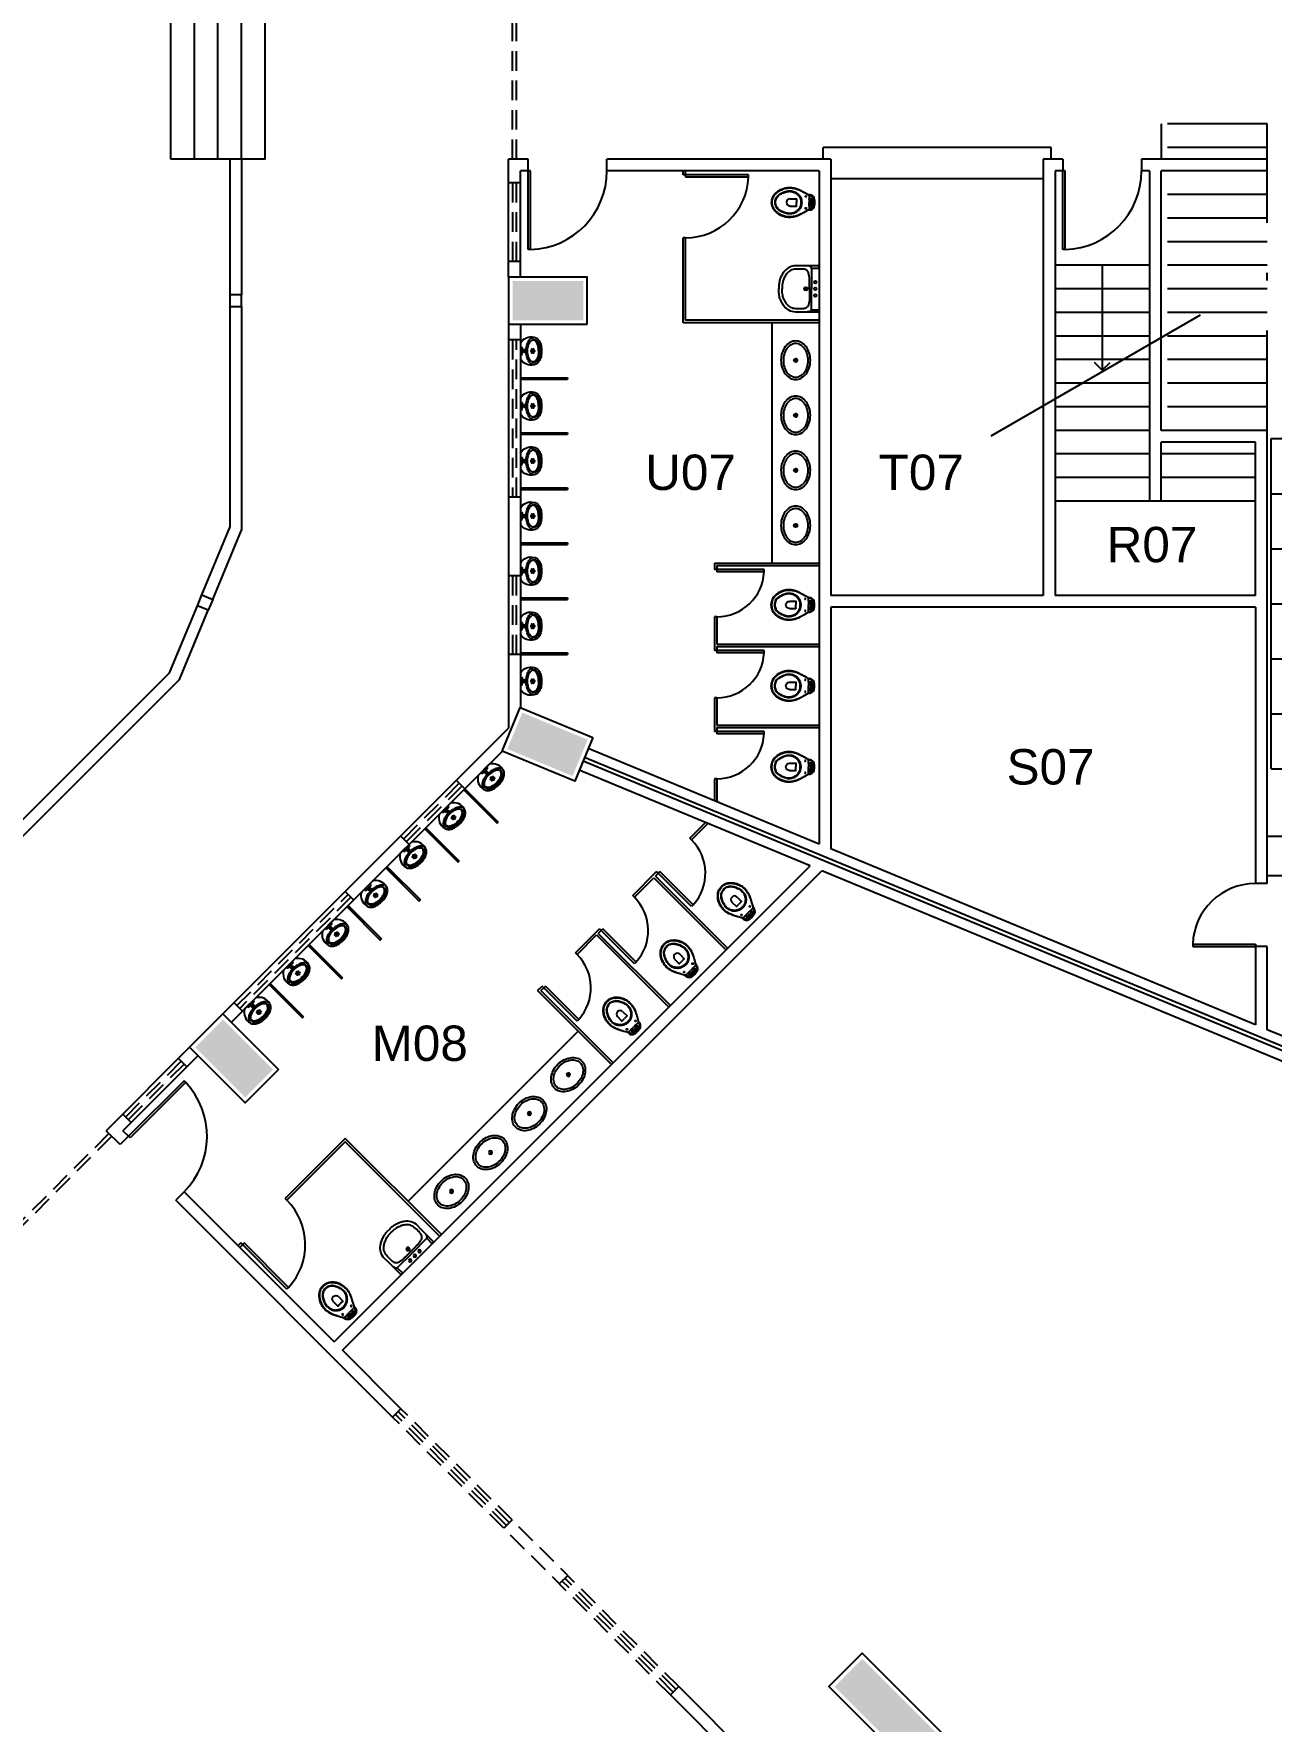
# Model space of a CAD drawing. Extents: x 308 to 539, y -42 to 210.
# Drawn here: x 457.21 to 472.95, y 109.71 to 131.17 of the extents above; entities that cross this region are included whole.
import ezdxf

# ---------------------------------------------------------------- set-up
doc = ezdxf.new("R2010")
doc.units = 0
doc.header["$LTSCALE"] = 2
doc.linetypes.add('DASHDOT2', pattern=[12.7, 6.35, -3.175, 0, -3.175])
doc.linetypes.add('HIDDEN', pattern=[0.375, 0.25, -0.125])
for name, color, linetype in [('06', 6, 'CONTINUOUS'), ('DIVISÓRIAS-ARY', 2, 'CONTINUOUS'), ('ESQUADRIA-ALTA-ARY', 7, 'HIDDEN'), ('HACHURAS-ARY', 9, 'CONTINUOUS'), ('INDICAÇÕES-ARY', 2, 'CONTINUOUS'), ('L_DECA', 7, 'CONTINUOUS'), ('MOBILIÁRIO-ARY', 7, 'CONTINUOUS'), ('PAREDE-ALTA-ARY', 1, 'CONTINUOUS'), ('PAREDE-BAIXA-ARY', 2, 'CONTINUOUS'), ('PEÇAS-SANIT-ARY', 7, 'CONTINUOUS'), ('PILARES-PRINC-ARY', 5, 'CONTINUOUS'), ('PROJ-COBERTURA-ARY', 7, 'DASHDOT2'), ('RAMPA-ARY', 2, 'CONTINUOUS'), ('RAMPA-INT-ARY', 7, 'CONTINUOUS'), ('TEXTO-PB-COR-ARY', 12, 'CONTINUOUS')]:
    doc.layers.add(name, color=color, linetype=linetype)
doc.styles.add('ARIAL', font='arial.ttf', dxfattribs={"height": 0.5})

# ---------------------------------------------------------------- blocks, each defined once
blk = doc.blocks.new('RAV10')
at = {"layer": 'L_DECA'}
blk.add_lwpolyline([(4.6, -12.9), (8.2, -12.9), (8.2, -12.9), (8.7, -13), (9.2, -13.2), (9.6, -13.5), (9.9, -14), (10.1, -14.3), (10.1, -14.3), (10.1, -14.3), (10.1, -14.3), (10.1, -14.3), (10.1, -14.3), (12.2, -18), (12.2, -18), (12.5, -18.6), (12.8, -19.1), (13.1, -19.6), (13.3, -20.1), (13.3, -20.1), (13.6, -20.6), (13.9, -21.1), (14.2, -21.5), (14.5, -22.1), (14.7, -22.6), (15, -23.1), (15.3, -23.6), (15.5, -24.1), (15.5, -24.1), (15.9, -24.8), (16.3, -25.6), (16.6, -26.3), (16.9, -27), (17.2, -27.8), (17.5, -28.6), (17.8, -29.4), (18, -30.2), (18, -30.2), (18.3, -31.4), (18.6, -32.6), (18.8, -33.9), (19, -35.2), (19.1, -36.4), (19.1, -37.7), (19.1, -39), (19, -40.3), (19, -40.3), (18.8, -41.6), (18.6, -42.9), (18.2, -44.2), (17.9, -45.5), (17.4, -46.8), (16.9, -48), (16.4, -49.3), (15.8, -50.4), (15.8, -50.4), (15.2, -51.4), (14.6, -52.3), (13.9, -53.1), (13.3, -53.9), (12.5, -54.8), (11.7, -55.5), (10.9, -56.3), (10.1, -57), (10.1, -57), (9, -57.8), (7.9, -58.5), (6.6, -59.1), (5.4, -59.6), (4.1, -60), (2.8, -60.3), (1.4, -60.4), (0, -60.5), (0, -60.5), (-1.4, -60.4), (-2.7, -60.3), (-4, -60), (-5.3, -59.6), (-6.6, -59.1), (-7.8, -58.5), (-9, -57.8), (-10.1, -57), (-10.1, -57), (-10.9, -56.3), (-11.7, -55.5), (-12.5, -54.8), (-13.2, -53.9), (-13.9, -53.1), (-14.5, -52.3), (-15.1, -51.4), (-15.7, -50.4), (-15.7, -50.4), (-16.3, -49.3), (-16.9, -48), (-17.4, -46.8), (-17.8, -45.5), (-18.2, -44.2), (-18.5, -42.9), (-18.7, -41.6), (-19, -40.3), (-19, -40.3), (-19, -39), (-19, -37.7), (-19, -36.4), (-18.9, -35.2), (-18.7, -33.9), (-18.5, -32.6), (-18.2, -31.4), (-17.9, -30.2), (-17.9, -30.2), (-17.7, -29.4), (-17.4, -28.6), (-17.1, -27.8), (-16.9, -27), (-16.6, -26.3), (-16.2, -25.6), (-15.8, -24.8), (-15.5, -24.1), (-15.5, -24.1), (-15.2, -23.6), (-15, -23.1), (-14.7, -22.6), (-14.4, -22.1), (-14.2, -21.5), (-13.9, -21.1), (-13.6, -20.6), (-13.3, -20.1), (-13.3, -20.1), (-13.1, -19.6), (-12.8, -19.1), (-12.4, -18.6), (-12.1, -18), (-10.1, -14.3), (-10.1, -14.3), (-10.1, -14.3), (-10.1, -14.3), (-10.1, -14.3), (-10.1, -14.3), (-9.8, -14), (-9.8, -14), (-9.6, -13.5), (-9.1, -13.2), (-8.6, -13), (-8.1, -12.9), (-4.5, -12.9)], dxfattribs=at)
at = {"layer": 'L_DECA', "color": 1}
for points in [[(12.2, -18), (13.3, -20.1), (13.3, -20.1), (13.6, -20.6), (13.8, -21.1), (14.1, -21.5), (14.3, -22.1), (14.5, -22.6), (14.7, -23.1), (15, -23.6), (15.2, -24.1), (15.2, -24.1), (15.5, -24.8), (15.9, -25.6), (16.2, -26.3), (16.6, -27.1), (16.9, -27.8), (17.1, -28.5), (17.4, -29.4), (17.6, -30.2), (17.6, -30.2), (17.9, -31.4), (18.1, -32.6), (18.3, -33.9), (18.5, -35.2), (18.5, -36.4), (18.5, -37.7), (18.5, -39), (18.4, -40.3), (18.4, -40.3), (18.2, -41.6), (17.9, -42.9), (17.6, -44.2), (17.2, -45.5), (16.7, -46.8), (16.2, -48), (15.6, -49.3), (15, -50.4), (15, -50.4), (14.4, -51.2), (13.9, -52), (13.3, -52.8), (12.8, -53.5), (12.2, -54.2), (11.5, -54.9), (10.9, -55.5), (10.1, -56.2), (10.1, -56.2), (9, -57.1), (7.9, -57.8), (6.6, -58.4), (5.4, -58.9), (4.1, -59.3), (2.8, -59.6), (1.4, -59.8), (0, -59.8), (0, -59.8), (-1.4, -59.8), (-2.7, -59.6), (-4.1, -59.3), (-5.3, -58.9), (-6.6, -58.4), (-7.8, -57.8), (-9, -57.1), (-10.1, -56.2), (-10.1, -56.2), (-10.8, -55.5), (-11.5, -54.9), (-12.1, -54.2), (-12.7, -53.5), (-13.3, -52.8), (-13.9, -52), (-14.4, -51.2), (-14.9, -50.4), (-14.9, -50.4), (-15.5, -49.3), (-16.1, -48), (-16.6, -46.8), (-17.1, -45.5), (-17.5, -44.2), (-17.9, -42.9), (-18.1, -41.6), (-18.3, -40.3), (-18.3, -40.3), (-18.4, -39.1), (-18.5, -37.7), (-18.5, -36.4), (-18.4, -35.2), (-18.2, -33.9), (-18, -32.6), (-17.8, -31.4), (-17.5, -30.2), (-17.5, -30.2), (-17.3, -29.4), (-17, -28.6), (-16.8, -27.8), (-16.5, -27.1), (-16.2, -26.3), (-15.8, -25.6), (-15.5, -24.8), (-15.2, -24.1), (-15.2, -24.1), (-15, -23.6), (-14.7, -23.1), (-14.5, -22.6), (-14.2, -22.1), (-14, -21.5), (-13.7, -21.1), (-13.5, -20.6), (-13.2, -20.1), (-12.1, -18)], [(-7.7, -9.4), (-8.1, -10.1), (-8.5, -10.8), (-8.6, -11.4), (-8.8, -12.2), (-8.8, -13.1)], [(-5.1, -12.9), (-5.1, -9.7), (-5.1, -7.8), (-5.1, -7.8), (-5.2, -7.6), (-5.3, -7.5), (-5.5, -7.4), (-5.9, -7.6), (-5.9, -7.6), (-6.4, -8), (-7.1, -8.6), (-7.7, -9.4)], [(5.1, -9.3), (5, -8.9), (4.6, -8.3), (3.9, -7.8), (3.1, -7.7), (0, -7.7), (-3.1, -7.7), (-3.1, -7.7), (-3.9, -7.8), (-4.5, -8.3), (-5, -8.9), (-5.1, -9.7)], [(4.6, -12.9), (4.6, -12.9), (4.2, -12.9), (3.9, -12.6), (3.6, -12.4), (3.6, -12), (3.6, -10.7), (3.6, -10.7), (3.6, -10.5), (3.6, -10.4), (3.7, -10.2), (3.9, -10.1), (3.9, -10.1), (3.9, -9.9), (3.9, -9.7), (3.8, -9.5), (3.6, -9.4), (0, -9.4), (-3.5, -9.4), (-3.5, -9.4), (-3.7, -9.5), (-3.9, -9.7), (-3.9, -9.9), (-3.8, -10.1), (-3.8, -10.1), (-3.6, -10.2), (-3.6, -10.4), (-3.5, -10.5), (-3.5, -10.7), (-3.5, -12), (-3.5, -12), (-3.6, -12.4), (-3.8, -12.6), (-4.1, -12.9), (-4.5, -12.9)], [(3.7, -10.3), (0, -10.3), (-3.6, -10.3)], [(5.1, -12.9), (5.1, -9.7), (5.1, -7.8), (5.1, -7.8), (5.2, -7.6), (5.3, -7.5), (5.5, -7.4), (5.9, -7.6), (5.9, -7.6), (6.4, -8), (7.1, -8.6), (7.7, -9.4)], [(7.7, -9.4), (8.1, -10.1), (8.5, -10.8), (8.6, -11.4), (8.8, -12.2), (8.8, -13.1)], [(-12.9, -30.2), (-12.9, -30.2), (-12.4, -29.3), (-11.9, -28.4), (-11.2, -27.7), (-10.6, -26.9), (-9.9, -26.2), (-9.2, -25.6), (-8.4, -25), (-7.5, -24.4), (-6.7, -23.9), (-5.8, -23.5), (-4.9, -23.1), (-3.9, -22.8), (-3, -22.6), (-2, -22.4), (-1, -22.3), (0, -22.2), (0, -22.2), (1, -22.3), (2, -22.4), (3, -22.6), (4, -22.8), (5, -23.1), (5.8, -23.5), (6.8, -23.9), (7.6, -24.4), (8.5, -25), (9.3, -25.6), (10, -26.2), (10.6, -26.9), (11.3, -27.7), (12, -28.4), (12.5, -29.3), (13, -30.2), (13, -30.2), (13.6, -31.3), (14, -32.6), (14.3, -33.8), (14.6, -35.1), (14.7, -36.4), (14.7, -37.7), (14.7, -39), (14.4, -40.3), (14.4, -40.3), (14.2, -41.6), (13.8, -42.9), (13.4, -44.2), (12.9, -45.5), (12.4, -46.8), (11.7, -48), (11.1, -49.3), (10.4, -50.4), (10.4, -50.4), (9.4, -51.7), (8.4, -52.8), (7.2, -53.8), (5.9, -54.6), (4.5, -55.2), (3.1, -55.8), (1.5, -56.1), (0, -56.2), (0, -56.2), (-1.5, -56.1), (-3.1, -55.8), (-4.4, -55.2), (-5.8, -54.6), (-7.1, -53.8), (-8.3, -52.8), (-9.3, -51.7), (-10.3, -50.4), (-10.3, -50.4), (-11, -49.3), (-11.7, -48), (-12.3, -46.8), (-12.8, -45.5), (-13.3, -44.2), (-13.7, -42.9), (-14.1, -41.6), (-14.4, -40.3), (-14.4, -40.3), (-14.6, -39), (-14.7, -37.7), (-14.6, -36.4), (-14.5, -35.1), (-14.2, -33.8), (-13.9, -32.6), (-13.5, -31.3), (-12.9, -30.2)], [(-12, -30.2), (-12, -30.2), (-11.5, -29.4), (-11, -28.6), (-10.4, -27.9), (-9.8, -27.2), (-9.1, -26.7), (-8.5, -26.1), (-7.7, -25.5), (-6.9, -25), (-6.1, -24.6), (-5.3, -24.2), (-4.5, -23.9), (-3.6, -23.6), (-2.8, -23.4), (-1.8, -23.2), (-0.9, -23.2), (0, -23.1), (0, -23.1), (0.9, -23.2), (1.9, -23.2), (2.8, -23.4), (3.6, -23.6), (4.5, -23.9), (5.4, -24.2), (6.2, -24.6), (7, -25), (7.7, -25.5), (8.5, -26.1), (9.2, -26.7), (9.8, -27.2), (10.4, -27.9), (11, -28.6), (11.5, -29.4), (12, -30.2), (12, -30.2), (12.7, -31.3), (13.2, -32.6), (13.6, -33.8), (13.9, -35), (14.1, -36.4), (14.1, -37.7), (14.1, -39), (13.9, -40.3), (13.9, -40.3), (13.6, -41.7), (13.2, -43), (12.8, -44.3), (12.3, -45.5), (11.7, -46.9), (11.1, -48.1), (10.4, -49.3), (9.6, -50.4), (9.6, -50.4), (8.8, -51.6), (7.8, -52.6), (6.7, -53.5), (5.5, -54.2), (4.2, -54.8), (2.8, -55.3), (1.5, -55.5), (0, -55.7), (0, -55.7), (-1.5, -55.5), (-2.8, -55.3), (-4.2, -54.8), (-5.4, -54.2), (-6.6, -53.5), (-7.7, -52.6), (-8.7, -51.6), (-9.6, -50.4), (-9.6, -50.4), (-10.3, -49.3), (-11, -48.1), (-11.7, -46.9), (-12.2, -45.5), (-12.7, -44.3), (-13.1, -43), (-13.5, -41.7), (-13.8, -40.3), (-13.8, -40.3), (-14, -39), (-14.1, -37.7), (-14, -36.4), (-13.9, -35), (-13.6, -33.8), (-13.2, -32.6), (-12.7, -31.3), (-12, -30.2)], [(-4.5, -37), (-4.5, -29), (0, -29)], [(4.6, -37), (4.6, -29), (0, -29)]]:
    blk.add_lwpolyline(points, dxfattribs=at)
at = {"layer": 'L_DECA', "color": 7}
for points in [[(10.1, -14.3), (10.1, -14.3), (10.1, -14.3), (10.1, -14.3), (10.1, -14.3), (10.1, -14.3), (9.6, -11.3), (9.6, -11.3), (9.3, -10.2), (8.9, -9.3), (8.3, -8.5), (7.7, -7.7), (6.9, -7), (6.1, -6.5), (5.1, -6.2), (4.1, -5.9), (4.1, -5.9), (3.6, -5.8), (3.1, -5.7), (2.6, -5.6), (2, -5.6), (1.5, -5.6), (1, -5.5), (0.5, -5.5), (0, -5.5), (0, -5.5), (-0.5, -5.5), (-1, -5.5), (-1.5, -5.6), (-2, -5.6), (-2.5, -5.6), (-3, -5.7), (-3.5, -5.8), (-4, -5.9), (-4, -5.9), (-5, -6.2), (-6, -6.5), (-6.9, -7), (-7.6, -7.7), (-8.2, -8.5), (-8.8, -9.3), (-9.3, -10.2), (-9.6, -11.3), (-10, -14.3), (-10, -14.3), (-10, -14.3), (-10, -14.3), (-10, -14.3), (-10.1, -14.3)], [(-4.5, -12.9), (0, -12.9)], [(4.6, -12.9), (0, -12.9)]]:
    blk.add_lwpolyline(points, dxfattribs=at)
at = {"layer": 'L_DECA', "color": 1}
for centre in [(-7.6, -17), (7.6, -17)]:
    blk.add_circle(centre, 0.672, dxfattribs=at)
blk.add_arc((0, -37), 4.56, 180, 0, dxfattribs=at)
blk = doc.blocks.new('CUB01')
at = {"layer": 'L_DECA'}
blk.add_lwpolyline([(-24.5, -18.7, 0.124977), (-22.8, -25.6, 0.105809), (-17.3, -31.9, 0.086634), (-9.6, -35.9, 0.076682), (0, -37.4, 0.076682), (9.6, -35.9, 0.086634), (17.3, -31.9, 0.105809), (22.8, -25.6, 0.124977), (24.5, -18.7, 0.124977), (22.8, -11.8, 0.105809), (17.3, -5.5, 0.086634), (9.6, -1.5, 0.076682), (0, 0, 0.076682), (-9.6, -1.5, 0.086634), (-17.3, -5.5, 0.105809), (-22.8, -11.8, 0.124977)], format="xyb", close=True, dxfattribs=at)
at = {"layer": 'L_DECA', "color": 1}
blk.add_lwpolyline([(0.1, -2.9, 0.074123), (-8.3, -4.1, 0.084852), (-15, -7.5, 0.106323), (-19.8, -12.9, 0.128843), (-21.3, -18.6, 0.128843), (-19.8, -24.4, 0.106323), (-15, -29.8, 0.084852), (-8.3, -33.1, 0.074123), (0.1, -34.4, 0.074123), (8.6, -33.1, 0.084852), (15.3, -29.8, 0.106323), (20, -24.4, 0.128843), (21.5, -18.6, 0.128843), (20, -12.9, 0.106323), (15.3, -7.5, 0.084852), (8.6, -4.1, 0.074123)], format="xyb", close=True, dxfattribs=at)
for radius in [2.25, 1.06]:
    blk.add_circle((0.1, -18.7), radius, dxfattribs=at)
blk = doc.blocks.new('DUO04')
at = {"layer": 'L_DECA'}
blk.add_line((-27.8, 0), (27.8, 0), dxfattribs=at)
at = {"layer": 'L_DECA', "color": 1}
for p, q in [((-26.5, -9.9), (-26.5, 0)), ((26.5, -9.9), (26.5, 0)), ((-26.5, -9.9), (0, -9.9)), ((26.5, -9.9), (0, -9.9))]:
    blk.add_line(p, q, dxfattribs=at)
at = {"layer": 'L_DECA', "color": 7}
for points in [[(-27.8, 0), (-27.8, 0), (-28.5, -0.1), (-29.1, -0.3), (-29.4, -0.8), (-29.5, -1.4), (-29.5, -23.9)], [(27.8, 0), (27.8, 0), (28.5, -0.1), (29.1, -0.3), (29.4, -0.8), (29.5, -1.4), (29.5, -23.9)], [(-29.5, -23.9), (-29.5, -29.7), (-29.5, -29.7), (-29.4, -32.1), (-28.9, -34.4), (-28.2, -36.5), (-27.2, -38.6), (-26.1, -40.5), (-24.7, -42.2), (-23.1, -43.8), (-21.3, -45.2), (-21.3, -45.2), (-20.2, -45.9), (-19.1, -46.6), (-18, -47.2), (-16.9, -47.9), (-15.7, -48.4), (-14.5, -49), (-13.3, -49.4), (-12.1, -49.9), (-10.8, -50.3), (-9.5, -50.5), (-8.2, -50.9), (-6.7, -51.1), (-4.8, -51.4), (-2.9, -51.5), (-1.4, -51.5), (0, -51.5)], [(29.5, -23.9), (29.5, -29.7), (29.5, -29.7), (29.4, -32.1), (28.9, -34.4), (28.2, -36.5), (27.2, -38.6), (26.1, -40.5), (24.7, -42.2), (23.1, -43.8), (21.3, -45.2), (21.3, -45.2), (20.2, -45.9), (19.1, -46.6), (18, -47.2), (16.9, -47.9), (15.7, -48.4), (14.5, -49), (13.3, -49.4), (12.1, -49.9), (10.8, -50.3), (9.5, -50.5), (8.2, -50.9), (6.7, -51.1), (4.8, -51.4), (2.9, -51.5), (1.4, -51.5), (0, -51.5)]]:
    blk.add_lwpolyline(points, dxfattribs=at)
at = {"layer": 'L_DECA', "color": 1}
for points in [[(-26.5, -9.9), (-26.9, -10), (-27.5, -10.1), (-28, -10.6), (-28.4, -11.2), (-28.7, -11.9), (-29, -12.7), (-29.2, -13.7), (-29.4, -15), (-29.5, -16.8)], [(0, -12.4), (0, -12.4), (-0.8, -12.4), (-1.4, -12.4), (-1.1, -12.4), (-1.8, -12.4), (-2.5, -12.4), (-3.3, -12.4), (-3.9, -12.4), (-4.7, -12.4), (-7.9, -12.4), (-8.6, -12.4), (-9.3, -12.4), (-10, -12.4), (-10.7, -12.4), (-11.4, -12.4), (-12, -12.4), (-12.7, -12.4), (-12.7, -12.4), (-13.7, -12.4), (-14.7, -12.5), (-15.8, -12.6), (-16.8, -12.8), (-17.8, -13), (-18.8, -13.2), (-19.8, -13.5), (-20.8, -13.7), (-20.8, -13.7), (-21.7, -14.1), (-22.6, -14.7), (-23.3, -15.4), (-23.9, -16.1), (-24.5, -17), (-24.8, -18), (-25.1, -19), (-25.2, -20), (-25.2, -20), (-25.2, -21.8), (-25.2, -23.1), (-25.2, -23.9)], [(0, -12.4), (0, -12.4), (0.8, -12.4), (1.4, -12.4), (1.1, -12.4), (1.8, -12.4), (2.5, -12.4), (3.3, -12.4), (3.9, -12.4), (4.7, -12.4), (7.9, -12.4), (8.6, -12.4), (9.3, -12.4), (10, -12.4), (10.7, -12.4), (11.4, -12.4), (12, -12.4), (12.7, -12.4), (12.7, -12.4), (13.7, -12.4), (14.7, -12.5), (15.8, -12.6), (16.8, -12.8), (17.8, -13), (18.8, -13.2), (19.8, -13.5), (20.8, -13.7), (20.8, -13.7), (21.7, -14.1), (22.6, -14.7), (23.3, -15.4), (23.9, -16.1), (24.5, -17), (24.8, -18), (25.1, -19), (25.2, -20), (25.2, -20), (25.2, -21.8), (25.2, -23.1), (25.2, -23.9)], [(26.5, -9.9), (26.9, -10), (27.5, -10.1), (28, -10.6), (28.4, -11.2), (28.7, -11.9), (29, -12.7), (29.2, -13.7), (29.4, -15), (29.5, -16.8)], [(-25.2, -23.9), (-25.2, -27.3), (-25.2, -29.6), (-25.2, -29.6), (-25, -31.4), (-24.8, -33.1), (-24.2, -34.8), (-23.5, -36.3), (-22.6, -37.8), (-21.6, -39.1), (-20.4, -40.4), (-19.1, -41.4), (-19.1, -41.4), (-18.1, -42.1), (-17.1, -42.7), (-16.2, -43.3), (-15.2, -43.9), (-14.1, -44.4), (-13, -44.8), (-11.9, -45.3), (-10.8, -45.7), (-9.7, -46.1), (-8.6, -46.4), (-6.7, -46.8), (-5.2, -47), (-3.3, -47.2), (-2.1, -47.2), (-1, -47.2), (0, -47.2)], [(25.2, -23.9), (25.2, -27.3), (25.2, -29.6), (25.2, -29.6), (25, -31.4), (24.8, -33.1), (24.2, -34.8), (23.5, -36.3), (22.6, -37.8), (21.6, -39.1), (20.4, -40.4), (19.1, -41.4), (19.1, -41.4), (18.1, -42.1), (17.1, -42.7), (16.2, -43.3), (15.2, -43.9), (14.1, -44.4), (13, -44.8), (11.9, -45.3), (10.8, -45.7), (9.7, -46.1), (8.6, -46.4), (6.7, -46.8), (5.2, -47), (3.3, -47.2), (2.1, -47.2), (1, -47.2), (0, -47.2)]]:
    blk.add_lwpolyline(points, dxfattribs=at)
for centre, radius in [((-8.5, -4.9), 1.75), ((0, -17), 2.25), ((0, -4.9), 1.75), ((0, -17), 0.981), ((8.5, -4.9), 1.75)]:
    blk.add_circle(centre, radius, dxfattribs=at)
blk = doc.blocks.new('MIC01')
at = {"layer": 'L_DECA'}
blk.add_line((-10, 0), (10, 0), dxfattribs=at)
at = {"layer": 'L_DECA', "color": 1}
for p, q in [((-5.3, 0), (-4.5, -2.2)), ((5.3, 0), (4.5, -2.2)), ((-4.5, -2.2), (0, -2.2)), ((4.5, -2.2), (0, -2.2))]:
    blk.add_line(p, q, dxfattribs=at)
for points in [[(0, -7.1, 0.058109), (-7, -8, 0.07175), (-12.3, -10.1, 0.106494), (-16.3, -13.6, 0.158235), (-17.4, -17.1, 0.158235)], [(0, -23.1, -0.04416), (-5.4, -22.6, -0.058504), (-9.4, -21.4, -0.100522), (-12.6, -19.1, -0.041446), (-13.7, -17.2, -0.101301), (-14.1, -15.3, -0.003595), (-14.1, -15.1)], [(17.4, -17.1, 0.158235), (16.3, -13.6, 0.106494), (12.3, -10.1, 0.07175), (7, -8, 0.058109), (0, -7.1, 0.058109)], [(0, -23.1, 0.04416), (5.4, -22.6, 0.058504), (9.4, -21.4, 0.100522), (12.6, -19.1, 0.041446), (13.7, -17.2, 0.101301), (14.1, -15.3, 0.003595), (14.1, -15.1)]]:
    blk.add_lwpolyline(points, format="xyb", dxfattribs=at)
at = {"layer": 'L_DECA'}
blk.add_lwpolyline([(-17.4, -17.1, 0.158235), (-16.3, -20.6, 0.106494), (-12.3, -24.1, 0.07175), (-7, -26.2, 0.058109), (0, -27, 0.058109), (7, -26.2, 0.07175), (12.3, -24.1, 0.106494), (16.3, -20.6, 0.158235), (17.4, -17.1, 0.158235)], format="xyb", dxfattribs=at)
at = {"layer": 'L_DECA', "color": 1}
blk.add_lwpolyline([(0, -9, 0.056411), (-5.8, -9.7, 0.070161), (-10.3, -11.4, 0.106104), (-13.6, -14.3, 0.161988), (-14.5, -17.1, 0.161988), (-13.6, -19.9, 0.106104), (-10.3, -22.8, 0.070161), (-5.8, -24.5, 0.056411), (0, -25.1, 0.056411), (5.8, -24.5, 0.070161), (10.3, -22.8, 0.106104), (13.6, -19.9, 0.161988), (14.5, -17.1, 0.161988), (13.6, -14.3, 0.106104), (10.3, -11.4, 0.070161), (5.8, -9.7, 0.056411)], format="xyb", close=True, dxfattribs=at)
for centre, radius in [((-2, -14.6), 0.51), ((-2, -16.7), 0.51), ((0, -4.7), 1.76), ((0, -4.7), 0.844), ((0, -13.6), 0.51), ((0, -15.7), 0.51), ((0, -17.8), 0.51), ((2, -14.6), 0.51), ((2, -16.7), 0.51)]:
    blk.add_circle(centre, radius, dxfattribs=at)
at = {"layer": 'L_DECA'}
for centre, start, end in [((-2.6, -13.5), 118.7979, 195.9069), ((2.6, -13.5), 344.0931, 61.2021)]:
    blk.add_arc(centre, 15.4, start, end, dxfattribs=at)

msp = doc.modelspace()

# ---------------------------------------------------------------- hatches: boundary and pattern name
at = {"layer": 'HACHURAS-ARY', "ltscale": 0.5}
for points in [[(464.203, 128.027), (463.303, 128.027), (463.303, 127.527), (464.203, 127.527)], [(464.258, 122.193), (463.427, 122.537), (463.236, 122.075), (464.067, 121.731)], [(459.619, 118.634), (459.266, 118.281), (459.902, 117.644), (460.256, 117.998)], [(467.751, 110.502), (467.398, 110.149), (468.741, 108.805), (469.095, 109.159)]]:
    msp.add_hatch(color=256, dxfattribs=at).paths.add_polyline_path(points)

# ---------------------------------------------------------------- linework, layer by layer
at = {"layer": '06', "ltscale": 0.5}
for q in [(470.705, 126.992), (470.903, 126.992)]:
    msp.add_line((470.804, 126.893), q, dxfattribs=at)
at = {"layer": 'DIVISÓRIAS-ARY'}
for p, q in [((467.253, 129.577), (467.253, 129.727)), ((470.153, 129.727), (467.253, 129.727)), ((470.153, 129.577), (470.153, 129.727)), ((463.503, 128.428), (463.503, 129.427)), ((463.533, 129.427), (463.503, 129.427)), ((463.533, 128.428), (463.533, 129.427)), ((465.473, 129.377), (465.473, 129.427)), ((465.503, 129.377), (465.503, 129.427)), ((470.333, 129.427), (470.303, 129.427)), ((470.303, 128.428), (470.303, 129.427)), ((470.333, 128.428), (470.333, 129.427)), ((466.303, 129.377), (465.473, 129.377)), ((465.503, 129.377), (465.503, 129.347)), ((466.303, 129.347), (465.503, 129.347)), ((466.303, 129.347), (466.303, 129.377)), ((470.053, 129.327), (467.353, 129.327)), ((465.473, 127.497), (465.473, 128.577)), ((465.503, 128.577), (465.473, 128.577)), ((465.503, 127.527), (465.503, 128.577)), ((463.533, 128.428), (463.503, 128.428)), ((470.333, 128.428), (470.303, 128.428)), ((467.203, 127.497), (465.473, 127.497)), ((467.203, 127.527), (465.503, 127.527)), ((463.403, 126.797), (464.003, 126.797)), ((463.403, 126.777), (464.003, 126.777)), ((464.003, 126.797), (464.003, 126.777)), ((463.403, 126.097), (464.003, 126.097)), ((463.403, 126.077), (464.003, 126.077)), ((464.003, 126.097), (464.003, 126.077)), ((463.403, 125.397), (464.003, 125.397)), ((463.403, 125.377), (464.003, 125.377)), ((464.003, 125.397), (464.003, 125.377)), ((463.403, 124.697), (464.003, 124.697)), ((463.403, 124.677), (464.003, 124.677)), ((464.003, 124.697), (464.003, 124.677)), ((465.873, 124.437), (467.203, 124.437)), ((465.873, 124.437), (465.873, 124.357)), ((466.502, 124.357), (465.873, 124.357)), ((465.903, 124.407), (465.903, 124.357)), ((465.903, 124.407), (467.203, 124.407)), ((465.903, 124.357), (465.903, 124.327)), ((466.502, 124.327), (465.903, 124.327)), ((466.502, 124.327), (466.502, 124.357)), ((463.403, 123.997), (464.003, 123.997)), ((463.403, 123.977), (464.003, 123.977)), ((464.003, 123.997), (464.003, 123.977)), ((465.903, 123.757), (465.873, 123.757)), ((465.873, 123.757), (465.873, 123.327)), ((465.903, 123.757), (465.903, 123.407)), ((463.403, 123.297), (464.003, 123.297)), ((463.403, 123.277), (464.003, 123.277)), ((464.003, 123.297), (464.003, 123.277)), ((466.502, 123.327), (465.873, 123.327)), ((465.903, 123.407), (467.203, 123.407)), ((465.903, 123.377), (465.903, 123.327)), ((465.903, 123.377), (467.203, 123.377)), ((465.903, 123.327), (465.903, 123.297)), ((466.502, 123.297), (465.903, 123.297)), ((466.502, 123.297), (466.502, 123.327)), ((465.903, 122.727), (465.873, 122.727)), ((465.873, 122.727), (465.873, 122.297)), ((465.903, 122.727), (465.903, 122.377)), ((465.903, 122.377), (467.203, 122.377)), ((465.903, 122.347), (467.203, 122.347)), ((465.903, 122.347), (465.903, 122.297)), ((465.903, 122.347), (465.903, 122.297)), ((466.502, 122.297), (465.873, 122.297)), ((465.903, 122.297), (465.903, 122.267)), ((466.502, 122.267), (465.903, 122.267)), ((466.502, 122.267), (466.502, 122.297)), ((462.681, 121.554), (463.105, 121.13)), ((462.695, 121.569), (463.12, 121.144)), ((465.873, 121.697), (465.873, 121.416)), ((465.903, 121.697), (465.873, 121.697)), ((465.903, 121.697), (465.903, 121.403)), ((462.186, 121.059), (462.611, 120.635)), ((462.2, 121.074), (462.625, 120.649)), ((463.105, 121.13), (463.12, 121.144)), ((465.559, 120.939), (465.758, 121.138)), ((465.58, 120.918), (465.788, 121.126)), ((465.58, 120.918), (465.559, 120.939)), ((462.611, 120.635), (462.625, 120.649)), ((461.691, 120.565), (462.116, 120.14)), ((461.705, 120.579), (462.13, 120.154)), ((464.831, 120.211), (465.135, 120.515)), ((464.852, 120.19), (465.1, 120.437)), ((465.1, 120.437), (466.019, 119.518)), ((465.121, 120.458), (465.156, 120.494)), ((465.121, 120.458), (465.156, 120.494)), ((465.121, 120.458), (466.04, 119.539)), ((465.58, 120.07), (465.135, 120.515)), ((465.156, 120.494), (465.177, 120.515)), ((465.601, 120.091), (465.177, 120.515)), ((464.852, 120.19), (464.831, 120.211)), ((461.196, 120.07), (461.621, 119.645)), ((461.21, 120.084), (461.635, 119.659)), ((462.116, 120.14), (462.13, 120.154)), ((465.601, 120.091), (465.58, 120.07)), ((464.102, 119.483), (464.407, 119.787)), ((464.852, 119.342), (464.407, 119.787)), ((464.428, 119.765), (464.449, 119.787)), ((464.873, 119.363), (464.449, 119.787)), ((460.701, 119.575), (461.126, 119.15)), ((460.715, 119.589), (461.14, 119.164)), ((461.621, 119.645), (461.635, 119.659)), ((464.124, 119.461), (464.371, 119.709)), ((464.371, 119.709), (465.29, 118.79)), ((464.392, 119.73), (464.428, 119.765)), ((464.392, 119.73), (465.312, 118.811)), ((471.954, 119.594), (472.753, 119.594)), ((471.954, 119.594), (471.954, 119.564)), ((471.954, 119.564), (472.753, 119.564)), ((472.753, 119.594), (472.753, 119.564)), ((464.124, 119.461), (464.102, 119.483)), ((464.873, 119.363), (464.852, 119.342)), ((461.126, 119.15), (461.14, 119.164)), ((460.206, 119.08), (460.631, 118.655)), ((460.22, 119.094), (460.645, 118.669)), ((463.622, 119.002), (463.678, 119.058)), ((463.622, 119.002), (464.562, 118.061)), ((463.664, 119.002), (463.699, 119.037)), ((463.664, 119.002), (464.583, 118.083)), ((464.123, 118.613), (463.678, 119.058)), ((463.699, 119.037), (463.721, 119.058)), ((464.144, 118.635), (463.721, 119.058)), ((460.631, 118.655), (460.645, 118.669)), ((464.144, 118.635), (464.123, 118.613)), ((459.124, 117.856), (458.417, 117.149)), ((459.145, 117.835), (459.124, 117.856)), ((459.145, 117.835), (458.439, 117.128)), ((458.439, 117.128), (458.417, 117.149)), ((461.175, 117.121), (460.411, 116.357)), ((461.175, 117.078), (460.433, 116.336)), ((462.398, 115.898), (461.175, 117.121)), ((462.377, 115.876), (461.175, 117.078)), ((460.433, 116.336), (460.411, 116.357)), ((459.846, 115.792), (459.81, 115.756)), ((459.867, 115.77), (459.832, 115.735)), ((460.432, 115.205), (459.846, 115.792)), ((459.867, 115.77), (459.888, 115.792)), ((460.453, 115.226), (459.888, 115.792)), ((460.453, 115.226), (460.432, 115.205))]:
    msp.add_line(p, q, dxfattribs=at)
at = {"layer": 'DIVISÓRIAS-ARY', "color": 7, "ltscale": 0.5}
for centre, radius, start, end in [((463.503, 129.427), 1, 271.7191, 0), ((470.303, 129.427), 1, 271.7191, 0), ((465.503, 129.377), 0.8, 270, 357.8509), ((465.903, 124.357), 0.6, 270, 357.134), ((465.903, 123.327), 0.6, 270, 357.134), ((465.903, 122.297), 0.6, 270, 357.134), ((465.156, 120.494), 0.6, 317.866, 45), ((472.753, 119.564), 0.8, 90, 177.8509), ((464.428, 119.765), 0.6, 317.866, 45), ((463.699, 119.037), 0.6, 317.866, 45), ((458.417, 117.149), 1, 315, 43.2809), ((459.867, 115.77), 0.8, 317.1491, 45)]:
    msp.add_arc(centre, radius, start, end, dxfattribs=at)
at = {"layer": 'ESQUADRIA-ALTA-ARY', "ltscale": 0.5}
for p, q in [((463.303, 129.577), (463.303, 139.577)), ((463.353, 129.577), (463.353, 139.577)), ((463.403, 129.277), (463.253, 129.277)), ((463.303, 129.277), (463.303, 128.277)), ((463.353, 128.277), (463.353, 129.277)), ((463.403, 128.277), (463.253, 128.277)), ((463.403, 127.277), (463.253, 127.277)), ((463.303, 127.277), (463.303, 125.277)), ((463.353, 125.277), (463.353, 127.277)), ((463.403, 125.277), (463.253, 125.277)), ((463.403, 124.277), (463.253, 124.277)), ((463.303, 124.277), (463.303, 123.277)), ((463.353, 123.277), (463.353, 124.277)), ((463.403, 123.277), (463.253, 123.277)), ((461.918, 120.932), (462.625, 121.639)), ((462.66, 121.604), (461.953, 120.897)), ((462.695, 121.569), (462.589, 121.675)), ((461.988, 120.861), (461.882, 120.968)), ((459.796, 118.811), (461.21, 120.225)), ((461.281, 120.154), (461.175, 120.26)), ((461.246, 120.19), (459.832, 118.776)), ((459.867, 118.74), (459.761, 118.846)), ((458.382, 117.397), (459.089, 118.104)), ((459.124, 118.068), (458.417, 117.361)), ((459.16, 118.033), (459.054, 118.139)), ((458.453, 117.326), (458.347, 117.432)), ((451.099, 110.113), (458.17, 117.185)), ((451.134, 110.078), (458.205, 117.149)), ((465.312, 110.043), (461.776, 113.578)), ((463.226, 112.199), (461.811, 113.614)), ((463.261, 112.235), (461.847, 113.649)), ((465.418, 110.149), (461.882, 113.684)), ((463.296, 112.27), (463.19, 112.164)), ((464.004, 111.563), (463.897, 111.457)), ((465.347, 110.078), (463.933, 111.492)), ((465.382, 110.113), (463.968, 111.528))]:
    msp.add_line(p, q, dxfattribs=at)
at = {"layer": 'INDICAÇÕES-ARY', "ltscale": 0.5}
msp.add_line((470.803, 128.227), (470.803, 126.894), dxfattribs=at)
at = {"layer": 'INDICAÇÕES-ARY'}
msp.add_line((469.389, 126.059), (472.053, 127.598), dxfattribs=at)
at = {"layer": 'MOBILIÁRIO-ARY'}
for p, q in [((466.603, 124.437), (466.603, 127.497)), ((472.903, 120.964), (476.603, 120.964)), ((472.903, 120.464), (476.603, 120.464)), ((464.138, 118.486), (461.974, 116.322))]:
    msp.add_line(p, q, dxfattribs=at)
at = {"layer": 'MOBILIÁRIO-ARY', "ltscale": 0.5}
for p, q in [((472.953, 121.822), (472.953, 126.022)), ((472.953, 126.022), (473.703, 126.022)), ((472.953, 125.322), (473.703, 125.322)), ((472.953, 124.622), (473.703, 124.622)), ((472.953, 123.922), (473.703, 123.922)), ((472.953, 123.222), (473.703, 123.222)), ((472.953, 122.522), (473.703, 122.522)), ((472.953, 121.822), (473.703, 121.822))]:
    msp.add_line(p, q, dxfattribs=at)
at = {"layer": 'PAREDE-ALTA-ARY'}
for p, q in [((463.253, 128.077), (463.253, 129.577)), ((463.503, 129.577), (463.253, 129.577)), ((463.403, 128.077), (463.403, 129.427)), ((463.503, 129.427), (463.403, 129.427)), ((463.503, 129.427), (463.503, 129.577)), ((467.353, 129.577), (464.503, 129.577)), ((464.503, 129.427), (464.503, 129.577)), ((467.203, 129.427), (464.503, 129.427)), ((467.203, 129.427), (467.203, 120.865)), ((467.353, 129.577), (467.353, 124.027)), ((470.303, 129.577), (470.053, 129.577)), ((470.053, 129.577), (470.053, 124.027)), ((470.203, 129.427), (470.203, 124.027)), ((470.303, 129.427), (470.203, 129.427)), ((470.303, 129.577), (470.303, 129.427)), ((471.303, 129.577), (471.303, 129.427)), ((472.903, 129.577), (471.303, 129.577)), ((471.403, 129.427), (471.303, 129.427)), ((471.403, 129.427), (471.403, 125.227)), ((471.553, 126.127), (471.553, 129.427)), ((472.903, 129.427), (471.553, 129.427)), ((463.253, 127.477), (463.253, 122.338)), ((463.403, 127.477), (463.403, 122.601)), ((472.903, 126.127), (471.553, 126.127)), ((472.903, 120.364), (472.903, 126.127)), ((471.553, 125.227), (471.553, 125.977)), ((472.753, 125.977), (471.553, 125.977)), ((472.753, 124.027), (472.753, 125.977)), ((471.553, 125.227), (471.403, 125.227)), ((470.053, 124.027), (467.353, 124.027)), ((472.753, 123.877), (467.353, 123.877)), ((467.353, 123.877), (467.353, 120.803)), ((472.753, 124.027), (470.203, 124.027)), ((472.753, 123.877), (472.753, 120.364)), ((459.619, 118.705), (463.253, 122.338)), ((459.726, 118.599), (463.173, 122.047)), ((474.775, 117.539), (464.199, 121.919)), ((474.794, 117.585), (464.219, 121.966)), ((467.203, 120.865), (464.266, 122.081)), ((467.088, 120.588), (464.152, 121.804)), ((472.753, 118.566), (467.353, 120.803)), ((461.034, 114.533), (467.088, 120.588)), ((461.14, 114.427), (467.238, 120.525)), ((474.727, 117.423), (467.238, 120.525)), ((472.903, 120.364), (472.753, 120.364)), ((472.903, 119.564), (472.753, 119.564)), ((472.753, 119.564), (472.753, 118.566)), ((472.903, 118.504), (472.903, 119.564)), ((474.842, 117.701), (472.903, 118.504)), ((459.195, 118.281), (458.135, 117.22)), ((459.301, 118.174), (458.347, 117.22)), ((458.311, 117.043), (458.135, 117.22)), ((458.417, 117.149), (458.347, 117.22)), ((458.417, 117.149), (458.311, 117.043)), ((459.124, 116.442), (459.018, 116.336)), ((461.776, 113.578), (459.018, 116.336)), ((461.034, 114.533), (459.124, 116.442)), ((461.882, 113.684), (461.14, 114.427)), ((461.882, 113.684), (461.776, 113.578)), ((465.418, 110.149), (465.312, 110.043)), ((468.246, 107.32), (465.418, 110.149)), ((468.14, 107.214), (465.312, 110.043))]:
    msp.add_line(p, q, dxfattribs=at)
at = {"layer": 'PAREDE-ALTA-ARY', "ltscale": 0.5}
msp.add_line((472.903, 129.427), (472.903, 129.577), dxfattribs=at)
at = {"layer": 'PAREDE-BAIXA-ARY'}
for p, q in [((459.706, 129.577), (459.706, 127.852)), ((459.856, 129.577), (459.856, 127.852)), ((459.706, 127.702), (459.706, 124.89)), ((459.856, 127.702), (459.856, 124.86)), ((459.352, 124.035), (459.706, 124.89)), ((459.491, 123.978), (459.856, 124.86)), ((458.941, 123.042), (459.295, 123.897)), ((459.068, 122.957), (459.433, 123.839)), ((458.941, 123.042), (456.952, 121.054)), ((459.068, 122.957), (457.058, 120.948))]:
    msp.add_line(p, q, dxfattribs=at)
at = {"layer": 'PILARES-PRINC-ARY'}
for points in [[(464.253, 127.477), (464.253, 128.077), (463.253, 128.077), (463.253, 127.477)], [(459.856, 127.852), (459.706, 127.852), (459.706, 127.702), (459.856, 127.702)], [(459.433, 123.839), (459.295, 123.897), (459.352, 124.035), (459.491, 123.978)], [(464.324, 122.22), (464.094, 121.665), (463.17, 122.048), (463.4, 122.602)], [(460.327, 117.998), (459.902, 117.573), (459.195, 118.281), (459.619, 118.705)], [(469.165, 109.159), (468.741, 108.735), (467.327, 110.149), (467.751, 110.573)]]:
    msp.add_lwpolyline(points, close=True, dxfattribs=at)
at = {"layer": 'PROJ-COBERTURA-ARY', "ltscale": 0.1}
for p, q in [((472.903, 130.027), (471.553, 130.027)), ((471.553, 130.027), (471.553, 129.577)), ((472.903, 126.127), (472.903, 130.027)), ((472.903, 129.727), (471.553, 129.727)), ((472.903, 129.127), (471.553, 129.127)), ((472.903, 128.827), (471.553, 128.827)), ((472.903, 128.527), (471.553, 128.527)), ((472.903, 128.227), (471.553, 128.227)), ((472.903, 127.927), (471.553, 127.927)), ((472.903, 127.627), (471.553, 127.627)), ((472.903, 127.327), (471.553, 127.327)), ((472.903, 127.027), (471.553, 127.027)), ((472.903, 126.727), (471.553, 126.727)), ((472.903, 126.427), (471.553, 126.427))]:
    msp.add_line(p, q, dxfattribs=at)
at = {"layer": 'RAMPA-ARY'}
for p, q in [((458.956, 129.577), (458.956, 139.577)), ((459.256, 129.577), (459.256, 139.577)), ((459.556, 129.577), (459.556, 139.577)), ((460.156, 129.577), (460.156, 139.577)), ((459.856, 129.577), (459.856, 134.502)), ((460.156, 129.577), (458.956, 129.577))]:
    msp.add_line(p, q, dxfattribs=at)
at = {"layer": 'RAMPA-INT-ARY'}
for p, q in [((471.403, 128.227), (470.203, 128.227)), ((471.403, 127.927), (470.203, 127.927)), ((471.403, 127.627), (470.203, 127.627)), ((471.403, 127.327), (470.203, 127.327)), ((471.065, 127.027), (470.203, 127.027)), ((470.546, 126.727), (470.203, 126.727))]:
    msp.add_line(p, q, dxfattribs=at)
at = {"layer": 'RAMPA-INT-ARY', "linetype": 'DASHDOT2', "ltscale": 0.5}
for p, q in [((471.403, 127.027), (471.065, 127.027)), ((471.403, 126.727), (470.546, 126.727)), ((471.403, 126.427), (470.203, 126.427)), ((471.403, 126.127), (470.203, 126.127)), ((471.403, 125.827), (470.203, 125.827)), ((472.753, 125.827), (471.553, 125.827)), ((471.403, 125.527), (470.203, 125.527)), ((472.753, 125.527), (471.553, 125.527)), ((471.403, 125.227), (470.203, 125.227)), ((472.753, 125.227), (471.553, 125.227))]:
    msp.add_line(p, q, dxfattribs=at)

# ---------------------------------------------------------------- block references
at = {"layer": 'PEÇAS-SANIT-ARY', "ltscale": 0.5, "yscale": 0.01, "zscale": 0.01}
for name, p, xscale, rotation in [('RAV10', (467.203, 129.027), 0.01, 270.0000000001543), ('DUO04', (467.203, 127.927), 0.01, 270.0000000001543), ('RAV10', (467.195, 123.907), -0.01, 270.0000000001543), ('RAV10', (467.195, 122.877), -0.01, 270.0000000001543), ('RAV10', (467.195, 121.847), -0.01, 270.0000000001543), ('RAV10', (466.388, 119.898), 0.01, 224.9999999999137), ('RAV10', (465.66, 119.17), 0.01, 224.9999999999137), ('RAV10', (464.932, 118.442), 0.01, 224.9999999999137), ('DUO04', (462.094, 115.594), -0.01, 224.9999999999137), ('RAV10', (461.316, 114.816), -0.01, 224.9999999999137)]:
    msp.add_blockref(name, p, dxfattribs=dict(at, xscale=xscale, rotation=rotation))
at = {"layer": 'PEÇAS-SANIT-ARY', "yscale": 0.01, "zscale": 0.01}
for name, p, xscale, rotation in [('MIC01', (463.403, 127.137), -0.01, 90.00713902861531), ('CUB01', (467.091, 127.019), 0.01, 270.0000000000953), ('MIC01', (463.403, 126.437), -0.01, 90.00713902861531), ('CUB01', (467.091, 126.319), 0.01, 270.0000000000953), ('MIC01', (463.403, 125.737), -0.01, 90.00713902861531), ('CUB01', (467.091, 125.619), 0.01, 270.0000000000953), ('MIC01', (463.403, 125.037), -0.01, 90.00713902861531), ('CUB01', (467.091, 124.919), 0.01, 270.0000000000953), ('MIC01', (463.403, 124.337), -0.01, 90.00713902861531), ('MIC01', (463.403, 123.637), -0.01, 90.00713902861531), ('MIC01', (463.403, 122.937), -0.01, 90.00713902861531), ('MIC01', (462.936, 121.809), 0.01, 44.99286097145264), ('MIC01', (462.441, 121.314), 0.01, 44.99286097145264), ('MIC01', (461.946, 120.819), 0.01, 44.99286097145264), ('MIC01', (461.451, 120.324), 0.01, 44.99286097145264), ('MIC01', (460.956, 119.829), 0.01, 44.99286097145264), ('MIC01', (460.461, 119.334), 0.01, 44.99286097145264), ('MIC01', (459.966, 118.839), 0.01, 44.99286097145264), ('CUB01', (464.143, 117.8), -0.01, 224.9999999999727), ('CUB01', (463.648, 117.305), -0.01, 224.9999999999727), ('CUB01', (463.153, 116.81), -0.01, 224.9999999999727), ('CUB01', (462.658, 116.315), -0.01, 224.9999999999727)]:
    msp.add_blockref(name, p, dxfattribs=dict(at, xscale=xscale, rotation=rotation))

# ---------------------------------------------------------------- texts
at = {"layer": 'TEXTO-PB-COR-ARY', "style": 'ARIAL'}
for s, p in [('U07', (464.99, 125.369)), ('T07', (467.96, 125.369)), ('R07', (470.86, 124.45)), ('S07', (469.587, 121.623)), ('M08', (461.511, 118.107))]:
    msp.add_text(s, height=0.45, dxfattribs=at).set_placement(p)

doc.saveas('drawing.dxf')
